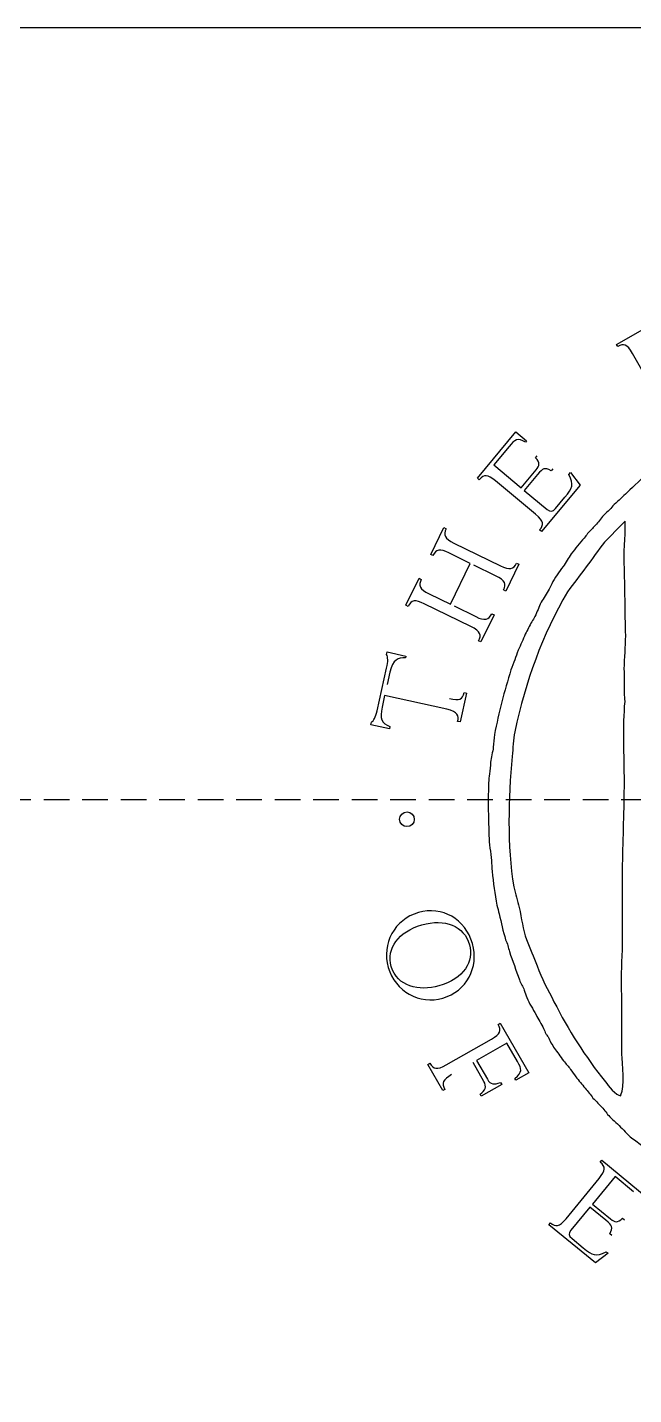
# Model space of a CAD drawing. Header units: millimetres. Extents: x -50 to 50, y -35 to 40.
# Drawn here: x -17.59 to -5.78, y 13.33 to 39.97 of the extents above; entities that cross this region are included whole.
import ezdxf

# ---------------------------------------------------------------- set-up
doc = ezdxf.new("R2010")
doc.units = ezdxf.units.MM
doc.linetypes.add('DASHED', pattern=[0.75, 0.5, -0.25])
doc.layers.get('0').update_dxf_attribs({"linetype": 'CONTINUOUS'})

msp = doc.modelspace()

# ---------------------------------------------------------------- linework, layer by layer
for p, q in [((-6.11, 33.789), (-5.598, 34.077)), ((-6.086, 33.747), (-6.11, 33.789)), ((-5.406, 32.915), (-5.799, 33.613)), ((-8.82, 31.185), (-8.07, 32.085)), ((-8.07, 32.085), (-7.861, 31.911)), ((-8.204, 31.801), (-8.503, 31.441)), ((-7.861, 31.911), (-7.881, 31.887)), ((-8.503, 31.441), (-7.969, 30.996)), ((-7.688, 31.582), (-7.657, 31.619)), ((-8.783, 31.154), (-8.82, 31.185)), ((-7.969, 30.996), (-7.678, 31.345)), ((-7.65, 31.255), (-7.908, 30.946)), ((-7.354, 31.367), (-7.385, 31.33)), ((-7.038, 31.258), (-7.007, 31.296)), ((-7.007, 31.296), (-6.821, 31.045)), ((-7.686, 30.48), (-8.467, 31.131)), ((-7.908, 30.946), (-7.461, 30.573)), ((-6.821, 31.045), (-7.571, 30.145)), ((-7.3, 30.594), (-7.118, 30.812)), ((-9.729, 29.699), (-9.475, 30.221)), ((-9.475, 30.221), (-9.431, 30.2)), ((-7.571, 30.145), (-7.608, 30.175)), ((-9.28, 29.921), (-8.37, 29.477)), ((-9.686, 29.677), (-9.729, 29.699)), ((-8.959, 29.524), (-9.375, 29.727)), ((-9.347, 28.729), (-8.959, 29.524)), ((-8.465, 29.283), (-8.888, 29.49)), ((-8.014, 29.508), (-8.269, 28.986)), ((-8.057, 29.529), (-8.014, 29.508)), ((-10.213, 28.707), (-9.956, 29.234)), ((-9.956, 29.234), (-9.913, 29.213)), ((-9.763, 28.931), (-9.347, 28.729)), ((-8.269, 28.986), (-8.312, 29.007)), ((-10.17, 28.685), (-10.213, 28.707)), ((-8.947, 28.294), (-9.857, 28.738)), ((-9.276, 28.694), (-8.853, 28.487)), ((-8.495, 28.522), (-8.753, 27.994)), ((-8.539, 28.543), (-8.495, 28.522)), ((-8.753, 27.994), (-8.796, 28.015)), ((-10.591, 27.749), (-10.579, 27.799)), ((-10.579, 27.799), (-10.217, 27.718)), ((-10.217, 27.718), (-10.224, 27.687)), ((-10.775, 26.654), (-10.589, 27.484)), ((-10.525, 27.403), (-10.579, 27.162)), ((-10.627, 26.952), (-10.678, 26.722)), ((-9.417, 26.681), (-10.627, 26.952)), ((-9.032, 26.997), (-9.158, 26.435)), ((-9.079, 27.007), (-9.032, 26.997)), ((-10.897, 26.382), (-10.886, 26.429)), ((-10.534, 26.301), (-10.897, 26.382)), ((-9.158, 26.435), (-9.205, 26.445)), ((-10.524, 26.347), (-10.534, 26.301)), ((-8.416, 20.543), (-8.375, 20.568)), ((-8.375, 20.568), (-7.822, 19.598)), ((-9.429, 19.753), (-8.549, 20.255)), ((-8.245, 20.181), (-8.837, 19.843)), ((-8.04, 19.821), (-8.245, 20.181)), ((-9.787, 19.762), (-9.745, 19.786)), ((-9.497, 19.254), (-9.787, 19.762)), ((-8.693, 19.432), (-8.906, 19.804)), ((-8.837, 19.843), (-8.627, 19.476)), ((-8.074, 19.456), (-8.091, 19.487)), ((-7.822, 19.598), (-8.074, 19.456)), ((-9.454, 19.278), (-9.497, 19.254)), ((-8.744, 19.148), (-8.766, 19.187)), ((-8.347, 19.375), (-8.744, 19.148)), ((-8.37, 19.414), (-8.347, 19.375)), ((-6.024, 19.155), (-6.024, 19.173)), ((-6.428, 17.859), (-6.398, 17.896)), ((-6.398, 17.896), (-5.492, 17.154)), ((-6.139, 17.581), (-6.58, 17.044)), ((-5.777, 17.284), (-6.139, 17.581)), ((-7.094, 16.757), (-6.45, 17.543)), ((-6.63, 16.982), (-6.999, 16.533)), ((-6.319, 16.727), (-6.63, 16.982)), ((-6.58, 17.044), (-6.229, 16.756)), ((-7.429, 16.64), (-7.398, 16.677)), ((-6.523, 15.897), (-7.429, 16.64)), ((-5.992, 16.768), (-5.955, 16.737)), ((-6.977, 16.372), (-6.758, 16.192)), ((-6.205, 16.432), (-6.242, 16.462)), ((-6.273, 16.084), (-6.523, 15.897)), ((-6.311, 16.115), (-6.273, 16.084))]:
    msp.add_line(p, q)
at = {"linetype": 'DASHED'}
msp.add_line((49.982, 24.921), (-50.018, 24.921), dxfattribs=at)
msp.add_lwpolyline([(-50.018, 39.966), (49.982, 39.966), (49.982, -35.034), (-50.018, -35.034)], close=True)
for points in [[(-5.799, 33.613), (-5.905, 33.8), (-5.975, 33.81), (-6.086, 33.747)], [(-7.881, 31.887), (-8.041, 31.973), (-8.089, 31.939), (-8.204, 31.801)], [(-7.678, 31.345), (-7.608, 31.43), (-7.595, 31.476), (-7.688, 31.582)], [(-8.467, 31.131), (-8.621, 31.259), (-8.694, 31.261), (-8.783, 31.154)], [(-7.385, 31.33), (-7.513, 31.393), (-7.543, 31.384), (-7.65, 31.255)], [(-7.118, 30.812), (-6.966, 30.995), (-6.936, 31.048), (-7.038, 31.258)], [(-5.473, 31.307), (-5.623, 31.181), (-5.763, 31.039), (-5.902, 30.902)], [(-5.902, 30.902), (-5.987, 30.825), (-6.072, 30.748), (-6.158, 30.671)], [(-6.158, 30.671), (-6.187, 30.637), (-6.217, 30.604), (-6.245, 30.57)], [(-7.608, 30.175), (-7.526, 30.273), (-7.521, 30.342), (-7.686, 30.48)], [(-7.461, 30.573), (-7.4, 30.522), (-7.358, 30.524), (-7.3, 30.594)], [(-6.361, 30.462), (-6.422, 30.399), (-6.466, 30.324), (-6.524, 30.263)], [(-6.245, 30.57), (-6.284, 30.533), (-6.323, 30.497), (-6.361, 30.462)], [(-9.431, 30.2), (-9.493, 30.075), (-9.454, 30.006), (-9.28, 29.921)], [(-6.674, 30.104), (-6.694, 30.076), (-6.717, 30.047), (-6.738, 30.018)], [(-6.524, 30.263), (-6.576, 30.211), (-6.627, 30.162), (-6.674, 30.104)], [(-5.942, 30.346), (-6.057, 30.228), (-6.229, 30.057), (-6.344, 29.939)], [(-5.959, 29.52), (-5.97, 29.85), (-5.929, 30.168), (-5.942, 30.346)], [(-6.344, 29.939), (-6.584, 29.616), (-6.824, 29.294), (-7.063, 28.971)], [(-6.738, 30.018), (-6.827, 29.917), (-6.915, 29.818), (-6.992, 29.709)], [(-9.375, 29.727), (-9.553, 29.814), (-9.626, 29.802), (-9.686, 29.677)], [(-6.992, 29.709), (-7.045, 29.627), (-7.098, 29.544), (-7.151, 29.461)], [(-8.37, 29.477), (-8.197, 29.393), (-8.118, 29.404), (-8.057, 29.529)], [(-7.151, 29.461), (-7.228, 29.363), (-7.314, 29.235), (-7.373, 29.128)], [(-5.932, 28.114), (-5.947, 28.578), (-5.944, 29.049), (-5.959, 29.52)], [(-9.913, 29.213), (-9.969, 29.099), (-9.949, 29.023), (-9.763, 28.931)], [(-8.312, 29.007), (-8.256, 29.121), (-8.271, 29.189), (-8.465, 29.283)], [(-7.373, 29.128), (-7.391, 29.093), (-7.408, 29.057), (-7.425, 29.022)], [(-9.857, 28.738), (-10.031, 28.822), (-10.107, 28.816), (-10.17, 28.685)], [(-7.063, 28.971), (-7.568, 28.121), (-7.875, 27.237), (-8.093, 26.245)], [(-7.58, 28.766), (-7.625, 28.676), (-7.655, 28.581), (-7.7, 28.491)], [(-7.425, 29.022), (-7.477, 28.937), (-7.528, 28.851), (-7.58, 28.766)], [(-8.853, 28.487), (-8.677, 28.402), (-8.599, 28.418), (-8.539, 28.543)], [(-8.796, 28.015), (-8.741, 28.127), (-8.753, 28.199), (-8.947, 28.294)], [(-7.762, 28.387), (-7.806, 28.307), (-7.842, 28.226), (-7.889, 28.146)], [(-7.7, 28.491), (-7.721, 28.456), (-7.741, 28.422), (-7.762, 28.387)], [(-7.953, 27.99), (-7.978, 27.937), (-8.003, 27.884), (-8.029, 27.831)], [(-7.889, 28.146), (-7.91, 28.094), (-7.931, 28.043), (-7.953, 27.99)], [(-5.959, 27.468), (-5.95, 27.684), (-5.941, 27.899), (-5.932, 28.114)], [(-10.589, 27.484), (-10.558, 27.622), (-10.56, 27.69), (-10.591, 27.749)], [(-8.029, 27.831), (-8.05, 27.769), (-8.071, 27.708), (-8.091, 27.647)], [(-10.224, 27.687), (-10.363, 27.687), (-10.469, 27.655), (-10.525, 27.403)], [(-8.168, 27.449), (-8.295, 27.038), (-8.402, 26.625), (-8.489, 26.189)], [(-8.091, 27.647), (-8.116, 27.58), (-8.142, 27.515), (-8.168, 27.449)], [(-5.957, 27.001), (-5.958, 27.156), (-5.958, 27.312), (-5.959, 27.468)], [(-9.362, 26.89), (-9.17, 26.847), (-9.11, 26.872), (-9.079, 27.007)], [(-5.945, 26.836), (-5.949, 26.891), (-5.953, 26.945), (-5.957, 27.001)], [(-10.823, 26.505), (-10.806, 26.539), (-10.79, 26.588), (-10.775, 26.654)], [(-10.678, 26.722), (-10.725, 26.509), (-10.686, 26.399), (-10.524, 26.347)], [(-9.205, 26.445), (-9.18, 26.559), (-9.198, 26.633), (-9.417, 26.681)], [(-5.958, 25.272), (-5.959, 25.782), (-5.988, 26.342), (-5.945, 26.836)], [(-10.886, 26.429), (-10.862, 26.447), (-10.842, 26.468), (-10.823, 26.505)], [(-8.489, 26.189), (-8.497, 26.107), (-8.504, 26.025), (-8.511, 25.943)], [(-8.093, 26.245), (-8.128, 26.087), (-8.127, 25.93), (-8.143, 25.762)], [(-8.511, 25.943), (-8.522, 25.847), (-8.555, 25.744), (-8.563, 25.65)], [(-8.563, 25.65), (-8.569, 25.577), (-8.566, 25.493), (-8.587, 25.424)], [(-8.143, 25.762), (-8.22, 24.945), (-8.243, 24.026), (-8.112, 23.221)], [(-8.587, 25.424), (-8.592, 25.367), (-8.597, 25.309), (-8.603, 25.252)], [(-8.603, 25.252), (-8.616, 24.9), (-8.606, 24.565), (-8.597, 24.223)], [(-5.992, 23.654), (-5.985, 24.184), (-5.957, 24.73), (-5.958, 25.272)], [(-10.335, 24.539), (-10.334, 24.619), (-10.27, 24.682), (-10.191, 24.682)], [(-10.193, 24.396), (-10.272, 24.396), (-10.335, 24.461), (-10.335, 24.539)], [(-10.049, 24.538), (-10.049, 24.459), (-10.114, 24.395), (-10.193, 24.396)], [(-10.191, 24.682), (-10.112, 24.681), (-10.048, 24.617), (-10.049, 24.538)], [(-8.597, 24.223), (-8.593, 24.06), (-8.56, 23.895), (-8.546, 23.734)], [(-8.546, 23.734), (-8.542, 23.665), (-8.539, 23.595), (-8.535, 23.525)], [(-8.535, 23.525), (-8.513, 23.305), (-8.476, 23.082), (-8.442, 22.864)], [(-6.006, 21.764), (-5.977, 22.384), (-6.002, 23.027), (-5.992, 23.654)], [(-8.112, 23.221), (-8.076, 23.087), (-8.041, 22.954), (-8.005, 22.822)], [(-9.97, 22.722), (-10.433, 22.588), (-10.691, 22.119), (-10.557, 21.653)], [(-8.917, 22.118), (-9.054, 22.595), (-9.506, 22.856), (-9.97, 22.722)], [(-8.442, 22.864), (-8.426, 22.809), (-8.41, 22.753), (-8.395, 22.697)], [(-8.395, 22.697), (-8.359, 22.525), (-8.32, 22.358), (-8.27, 22.193)], [(-8.005, 22.822), (-7.965, 22.602), (-7.932, 22.399), (-7.864, 22.195)], [(-10.497, 21.673), (-10.598, 22.024), (-10.359, 22.35), (-9.904, 22.481)], [(-9.904, 22.481), (-9.451, 22.611), (-9.081, 22.464), (-8.975, 22.096)], [(-9.491, 21.056), (-9.035, 21.187), (-8.783, 21.655), (-8.917, 22.118)], [(-8.27, 22.193), (-8.255, 22.156), (-8.241, 22.118), (-8.226, 22.08)], [(-7.864, 22.195), (-7.794, 22.025), (-7.725, 21.856), (-7.656, 21.687)], [(-8.975, 22.096), (-8.882, 21.775), (-9.082, 21.433), (-9.573, 21.292)], [(-8.226, 22.08), (-8.217, 22.04), (-8.207, 22.001), (-8.198, 21.962)], [(-8.198, 21.962), (-8.133, 21.779), (-8.068, 21.597), (-8.003, 21.414)], [(-10.557, 21.653), (-10.422, 21.187), (-9.954, 20.923), (-9.491, 21.056)], [(-9.573, 21.292), (-9.952, 21.183), (-10.384, 21.28), (-10.497, 21.673)], [(-7.656, 21.687), (-7.574, 21.439), (-7.447, 21.215), (-7.329, 20.985)], [(-6.008, 20.9), (-6.008, 21.179), (-6.019, 21.473), (-6.006, 21.764)], [(-8.003, 21.414), (-7.971, 21.346), (-7.939, 21.276), (-7.907, 21.208)], [(-7.907, 21.208), (-7.889, 21.162), (-7.879, 21.111), (-7.86, 21.067)], [(-7.86, 21.067), (-7.81, 20.95), (-7.738, 20.845), (-7.678, 20.732)], [(-7.329, 20.985), (-7.049, 20.439), (-6.724, 19.92), (-6.328, 19.427)], [(-6.006, 19.966), (-6.007, 20.277), (-6.008, 20.588), (-6.008, 20.9)], [(-8.549, 20.255), (-8.372, 20.357), (-8.349, 20.425), (-8.416, 20.543)], [(-7.678, 20.732), (-7.632, 20.641), (-7.576, 20.553), (-7.53, 20.461)], [(-7.53, 20.461), (-7.517, 20.428), (-7.503, 20.394), (-7.489, 20.362)], [(-7.489, 20.362), (-7.474, 20.341), (-7.457, 20.322), (-7.441, 20.302)], [(-7.441, 20.302), (-7.424, 20.264), (-7.406, 20.225), (-7.388, 20.187)], [(-7.388, 20.187), (-7.345, 20.11), (-7.291, 20.036), (-7.236, 19.966)], [(-9.745, 19.786), (-9.677, 19.668), (-9.604, 19.654), (-9.429, 19.753)], [(-8.091, 19.487), (-7.939, 19.621), (-7.953, 19.668), (-8.04, 19.821)], [(-7.236, 19.966), (-7.203, 19.923), (-7.176, 19.876), (-7.142, 19.833)], [(-7.142, 19.833), (-7.097, 19.777), (-7.047, 19.725), (-7.004, 19.666)], [(-6.024, 19.173), (-5.945, 19.324), (-6, 19.781), (-6.006, 19.966)], [(-9.322, 19.566), (-9.495, 19.468), (-9.522, 19.397), (-9.454, 19.278)], [(-8.627, 19.476), (-8.567, 19.37), (-8.49, 19.362), (-8.37, 19.414)], [(-7.004, 19.666), (-6.972, 19.618), (-6.939, 19.57), (-6.906, 19.522)], [(-6.906, 19.522), (-6.845, 19.449), (-6.784, 19.375), (-6.721, 19.302)], [(-8.766, 19.187), (-8.668, 19.25), (-8.637, 19.333), (-8.693, 19.432)], [(-6.721, 19.302), (-6.67, 19.238), (-6.62, 19.174), (-6.569, 19.109)], [(-6.328, 19.427), (-6.271, 19.356), (-6.127, 19.155), (-6.024, 19.155)], [(-6.569, 19.109), (-6.505, 19.043), (-6.442, 18.976), (-6.378, 18.91)], [(-6.378, 18.91), (-6.326, 18.849), (-6.281, 18.778), (-6.221, 18.722)], [(-6.221, 18.722), (-6.135, 18.644), (-6.051, 18.564), (-5.971, 18.484)], [(-5.971, 18.484), (-5.929, 18.441), (-5.886, 18.398), (-5.844, 18.356)], [(-5.844, 18.356), (-5.775, 18.295), (-5.694, 18.252), (-5.627, 18.188)], [(-6.45, 17.543), (-6.322, 17.699), (-6.321, 17.771), (-6.428, 17.859)], [(-7.398, 16.677), (-7.299, 16.596), (-7.23, 16.591), (-7.094, 16.757)], [(-6.999, 16.533), (-7.049, 16.471), (-7.047, 16.429), (-6.977, 16.372)], [(-6.242, 16.462), (-6.18, 16.592), (-6.19, 16.621), (-6.319, 16.727)], [(-6.229, 16.756), (-6.143, 16.686), (-6.098, 16.674), (-5.992, 16.768)], [(-6.758, 16.192), (-6.574, 16.041), (-6.52, 16.012), (-6.311, 16.115)]]:
    msp.add_open_spline(points, degree=3)

doc.saveas('drawing.dxf')
